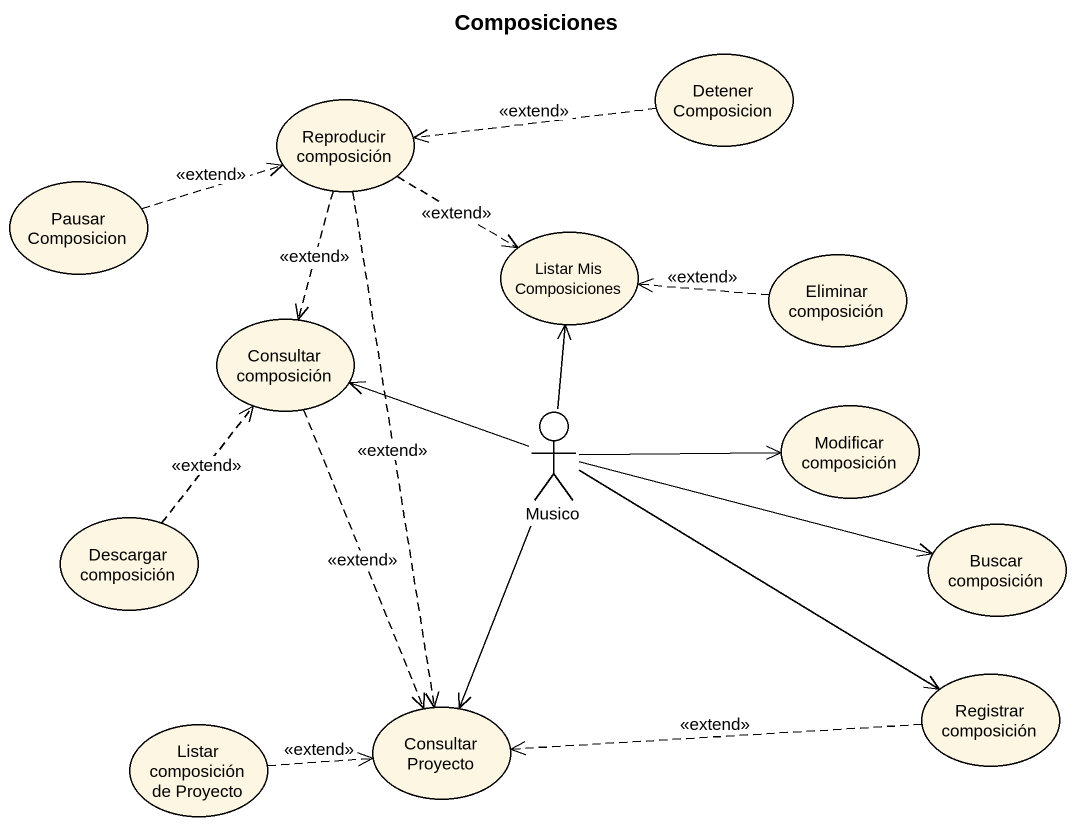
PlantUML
@startuml
title Composiciones
usecase "Detener Composicion" as Detener_Composicion
usecase "Reproducir composición" as Reproducir_composición
usecase "Pausar Composicion" as Pausar_Composicion
usecase "Listar Mis Composiciones" as Listar_Mis_Composiciones
usecase "Eliminar composición" as Eliminar_composición
usecase "Consultar composición" as Consultar_composición
actor Musico
usecase "Modificar composición" as Modificar_composición
usecase "Descargar composición" as Descargar_composición
usecase "Buscar composición" as Buscar_composición
usecase "Listar composición de Proyecto" as Listar_composición_de
usecase "Consultar Proyecto" as Consultar_Proyecto
usecase "Registrar composición" as Registrar_composición
Detener_Composicion .left.> Reproducir_composición : <<extend>>
Reproducir_composición .right.> Listar_Mis_Composiciones : <<extend>>
Reproducir_composición ..> Consultar_composición : <<extend>>
Reproducir_composición ..> Consultar_Proyecto : <<extend>>
Pausar_Composicion .right.> Reproducir_composición : <<extend>>
Eliminar_composición .left.> Listar_Mis_Composiciones : <<extend>>
Consultar_composición ..> Consultar_Proyecto : <<extend>>
Musico -up-> Listar_Mis_Composiciones
Musico -left-> Consultar_composición
Musico -right-> Modificar_composición
Musico -right-> Buscar_composición
Musico --> Consultar_Proyecto
Musico -right-> Registrar_composición
Descargar_composición .up.> Consultar_composición : <<extend>>
Listar_composición_de .right.> Consultar_Proyecto : <<extend>>
Registrar_composición .left.> Consultar_Proyecto : <<extend>>
@enduml
